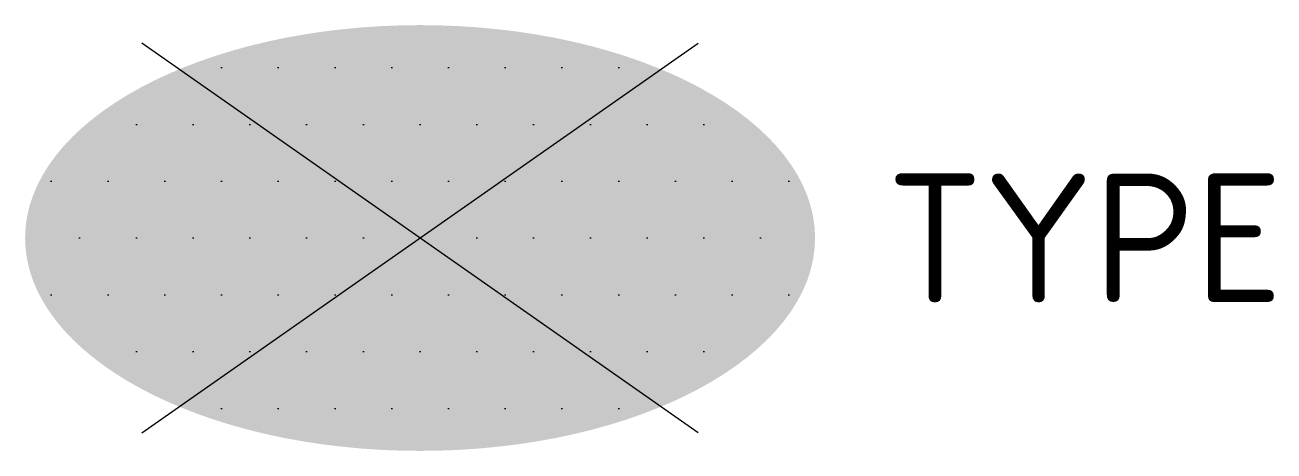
# Model space of a CAD drawing. Header units: metres. Extents: x -5.5 to 11.9, y -3 to 3.
import ezdxf
from ezdxf.enums import TextEntityAlignment as Align

# ---------------------------------------------------------------- set-up
doc = ezdxf.new("R2010")
doc.units = ezdxf.units.M
doc.layers.get('0').update_dxf_attribs({"lineweight": 25})
doc.styles.add('NLCS-ISO', font='NLCS-ISO.ttf')

msp = doc.modelspace()

# ---------------------------------------------------------------- hatches: boundary and pattern name
h = msp.add_hatch(color=253)
edge = h.paths.add_edge_path()
edge.add_ellipse((0, 0), major_axis=(-5.525, 0), ratio=0.538462, start_angle=0, end_angle=360, ccw=False)
h = msp.add_hatch()
h.set_pattern_fill('AGR-GRAS_SPORTVELD-SO', color=256, style=0, pattern_type=2)
h.set_pattern_definition([(0, (0, 0), (0.39687, 0.79375), [0, -0.79375])])
edge = h.paths.add_edge_path()
edge.add_ellipse((0, 0), major_axis=(-5.525, 0), ratio=0.538462, start_angle=0, end_angle=360, ccw=False)

# ---------------------------------------------------------------- linework, layer by layer
for p, q in [((-3.891, -2.724), (3.891, 2.724)), ((3.891, -2.724), (-3.891, 2.724))]:
    msp.add_line(p, q)

# ---------------------------------------------------------------- texts
at = {"style": 'NLCS-ISO'}
msp.add_attdef('TYPE', text='', height=1.8, dxfattribs=at).set_placement((6.525, 0), align=Align.MIDDLE_LEFT)

doc.saveas('drawing.dxf')
